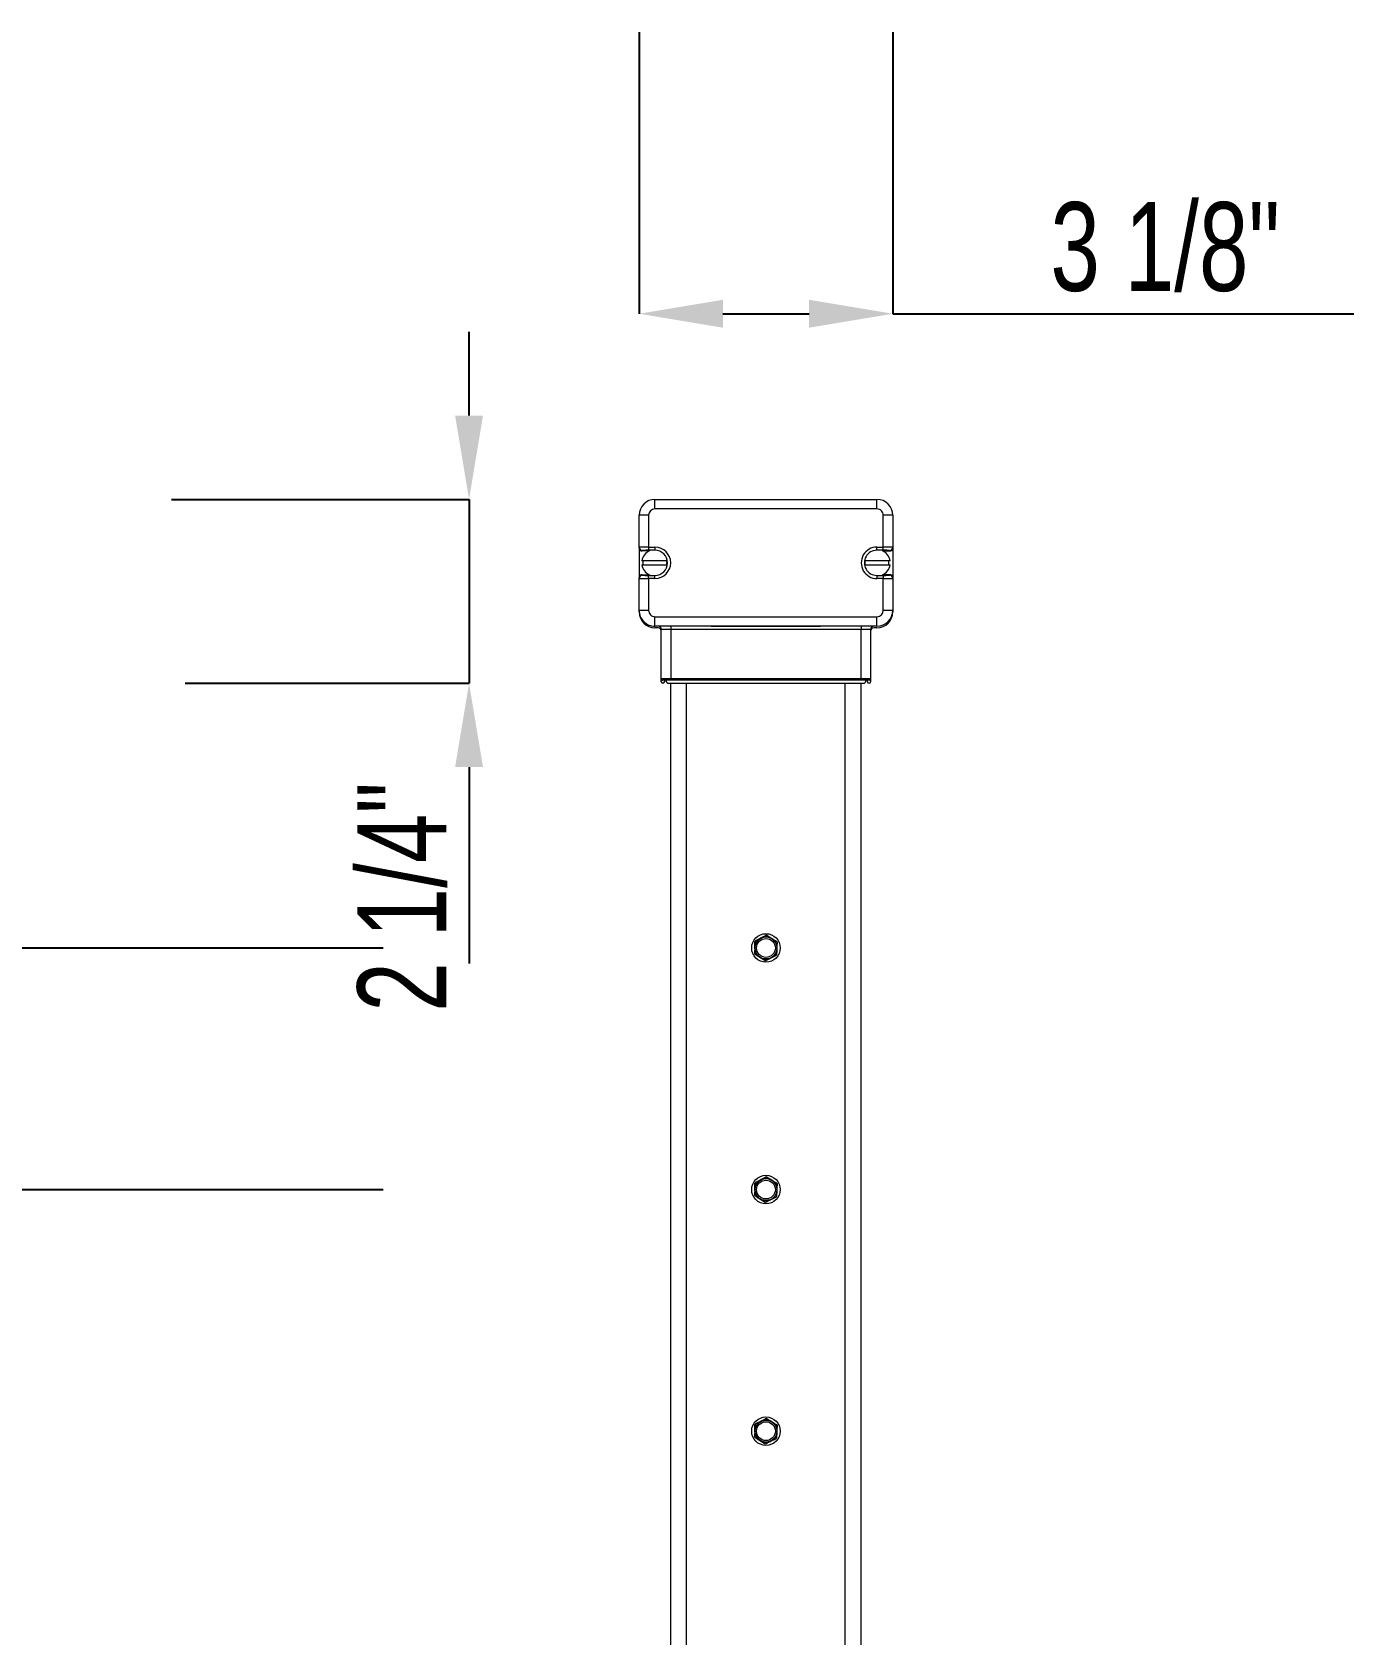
# Model space of a CAD drawing. Header units: inches. Extents: x 0.03 to 2.74, y 0.01 to 1.91.
# Drawn here: x 1.3785 to 1.5494, y 1.1622 to 1.3695 of the extents above; entities that cross this region are included whole.
import ezdxf

# ---------------------------------------------------------------- set-up
doc = ezdxf.new("R2010")
doc.units = ezdxf.units.IN
doc.header["$MEASUREMENT"] = 0
doc.header["$PDSIZE"] = -1
doc.layers.add('SLD-0_0', color=7, linetype='Continuous')
doc.styles.add('SLDTEXTSTYLE0', font='TXT', dxfattribs={"width": 0.75})
doc.dimstyles.new('SLDDIMSTYLE3', dxfattribs={"dimtxt": 0.01148293963254593, "dimasz": 0.01083333333333333, "dimexe": 0, "dimexo": 0.0625, "dimgap": 0.002870734908136483, "dimtad": 0, "dimtih": 1, "dimtoh": 1, "dimlfac": 8, "dimrnd": 1e-09, "dimzin": 12, "dimdsep": 46, "dimlunit": 5, "dimtxsty": 'SLDTEXTSTYLE0', "dimsah": 1, "dimcen": 0.09, "dimadec": 0, "dimazin": 3, "dimtfac": 1, "dimtofl": 0, "dimtmove": 0, "dimatfit": 3, "dimfxl": 1, "dimfrac": 2, "dimtolj": 1, "dimtzin": 12, "dimarcsym": 0})
doc.dimstyles.new('SLDDIMSTYLE6', dxfattribs={"dimtxt": 0.01148293963254593, "dimasz": 0.01083333333333333, "dimexe": 0, "dimexo": 0.0625, "dimgap": 0.002870734908136483, "dimtad": 1, "dimdec": 0, "dimlfac": 8, "dimrnd": 1e-09, "dimzin": 12, "dimdsep": 46, "dimlunit": 5, "dimtxsty": 'SLDTEXTSTYLE0', "dimsah": 1, "dimcen": 0.09, "dimadec": 0, "dimazin": 3, "dimtfac": 1, "dimtdec": 0, "dimtmove": 0, "dimatfit": 0, "dimfxl": 1, "dimfrac": 2, "dimtolj": 1, "dimtzin": 12, "dimarcsym": 0})
doc.dimstyles.new('SLDDIMSTYLE7', dxfattribs={"dimtxt": 0.01148293963254593, "dimasz": 0.01083333333333333, "dimexe": 0, "dimexo": 0.0625, "dimgap": 0.002870734908136483, "dimtad": 1, "dimdec": 8, "dimlfac": 8, "dimrnd": 1e-09, "dimzin": 12, "dimdsep": 46, "dimlunit": 5, "dimtxsty": 'SLDTEXTSTYLE0', "dimsah": 1, "dimcen": 0.09, "dimadec": 0, "dimazin": 3, "dimtfac": 1, "dimtdec": 8, "dimtofl": 0, "dimtmove": 0, "dimatfit": 3, "dimfxl": 1, "dimfrac": 2, "dimtolj": 1, "dimtzin": 12, "dimarcsym": 0})

# ---------------------------------------------------------------- blocks, each defined once
blk = doc.blocks.new('*D96')
at = {"color": 0, "linetype": 'ByBlock', "lineweight": -2}
for p, q in [((1.361356891224895, 1.261854416877833), (1.361356891224895, 1.272687750211166)), ((1.334136058737267, 1.251021083544499), (1.423856891224895, 1.251021083544499)), ((1.334136058737267, 1.219771083544499), (1.423856891224895, 1.219771083544499)), ((1.361356891224895, 1.208937750211166), (1.361356891224895, 1.181737520586792)), ((1.361356891224895, 1.181737520586792), (1.350523557891562, 1.181737520586792))]:
    blk.add_line(p, q, dxfattribs=at)
at = {"color": 0, "linetype": 'ByBlock'}
for points in [[(1.361356891224895, 1.251021083544499), (1.363162446780451, 1.261854416877833), (1.359551335669339, 1.261854416877833)], [(1.361356891224895, 1.219771083544499), (1.363162446780451, 1.208937750211166), (1.359551335669339, 1.208937750211166)]]:
    blk.add_solid(points, dxfattribs=at)
at = {"layer": 'DEFPOINTS', "color": 0, "linetype": 'ByBlock'}
for p in [(1.271636058737267, 1.251021083544499), (1.271636058737267, 1.219771083544499)]:
    blk.add_point(p, dxfattribs=at)
at = {"color": 0, "linetype": 'ByBlock', "insert": (1.320352134007047, 1.181737520586792), "char_height": 0.01148293963254593, "attachment_point": 5, "style": 'SLDTEXTSTYLE0'}
blk.add_mtext('1/4 TYP', dxfattribs=at)
blk = doc.blocks.new('*D93')
at = {"color": 0, "linetype": 'ByBlock', "lineweight": -2}
for p, q in [((1.434976110417624, 1.319869752845427), (1.434976110417624, 1.33070308617876)), ((1.396516306518476, 1.309036419512094), (1.434976110417624, 1.309036419512094)), ((1.434976110417624, 1.309036419512094), (1.434976110417624, 1.285250330273249)), ((1.398259252712703, 1.285250330273249), (1.434976110417624, 1.285250330273249)), ((1.434976110417624, 1.274416996939915), (1.434976110417624, 1.249017973209508))]:
    blk.add_line(p, q, dxfattribs=at)
at = {"color": 0, "linetype": 'ByBlock'}
for points in [[(1.434976110417624, 1.309036419512094), (1.433170554862068, 1.319869752845427), (1.436781665973179, 1.319869752845427)], [(1.434976110417624, 1.285250330273249), (1.433170554862068, 1.274416996939915), (1.436781665973179, 1.274416996939915)]]:
    blk.add_solid(points, dxfattribs=at)
at = {"layer": 'DEFPOINTS', "color": 0, "linetype": 'ByBlock'}
for p in [(1.459016306518476, 1.309036419512094), (1.460759252712703, 1.285250330273249)]:
    blk.add_point(p, dxfattribs=at)
at = {"color": 0, "linetype": 'ByBlock', "insert": (1.426363905693214, 1.257630177933918), "char_height": 0.01148293963254593, "attachment_point": 5, "rotation": 90.0000000000002, "style": 'SLDTEXTSTYLE0'}
blk.add_mtext('2 1/4"', dxfattribs=at)
blk = doc.blocks.new('*D92')
at = {"color": 0, "linetype": 'ByBlock', "lineweight": -2}
for p, q in [((1.456965781584093, 1.36948589457771), (1.456965781584093, 1.333050863467526)), ((1.489774180534224, 1.36948589457771), (1.489774180534224, 1.333050863467526)), ((1.467799114917426, 1.333050863467526), (1.478940847200891, 1.333050863467526)), ((1.489774180534224, 1.333050863467526), (1.549410007305877, 1.333050863467526))]:
    blk.add_line(p, q, dxfattribs=at)
at = {"color": 0, "linetype": 'ByBlock'}
for points in [[(1.456965781584093, 1.333050863467526), (1.467799114917426, 1.331245307911971), (1.467799114917426, 1.334856419023082)], [(1.489774180534224, 1.333050863467526), (1.478940847200891, 1.331245307911971), (1.478940847200891, 1.334856419023082)]]:
    blk.add_solid(points, dxfattribs=at)
at = {"layer": 'DEFPOINTS', "color": 0, "linetype": 'ByBlock'}
for p in [(1.456965781584093, 1.30698589457771), (1.489774180534224, 1.30698589457771)]:
    blk.add_point(p, dxfattribs=at)
at = {"color": 0, "linetype": 'ByBlock', "insert": (1.525008760586717, 1.341663068191936), "char_height": 0.01148293963254593, "attachment_point": 5, "style": 'SLDTEXTSTYLE0'}
blk.add_mtext('3 1/8"', dxfattribs=at)

msp = doc.modelspace()

# ---------------------------------------------------------------- linework, layer by layer
at = {"linetype": 'Continuous', "lineweight": 15}
for p, q in [((1.459016306518475, 1.307806104551464), (1.459016306518475, 1.309036419512094)), ((1.459016306518475, 1.309036419512094), (1.487723655599839, 1.309036419512094)), ((1.487723655599839, 1.307806104551464), (1.487723655599839, 1.309036419512094)), ((1.458196096544721, 1.30698589457771), (1.456965781584092, 1.30698589457771)), ((1.456965781584092, 1.302839853166238), (1.456965781584092, 1.30698589457771)), ((1.458196096544721, 1.30698589457771), (1.458196096544721, 1.302868495529666)), ((1.487723655599839, 1.307806104551464), (1.459016306518475, 1.307806104551464)), ((1.488543865573593, 1.302868495529666), (1.488543865573593, 1.30698589457771)), ((1.489774180534223, 1.30698589457771), (1.488543865573593, 1.30698589457771)), ((1.489774180534223, 1.30698589457771), (1.489774180534223, 1.302839853166238)), ((1.456965781584091, 1.302782568439381), (1.456965781584092, 1.302839853166238)), ((1.456965781584091, 1.302782568439381), (1.456965781584092, 1.29888607110974)), ((1.457375886570968, 1.302429998004238), (1.457375886570968, 1.302372213475348)), ((1.45824062245026, 1.302372213475348), (1.457375886570968, 1.302372213475348)), ((1.458196096544721, 1.302868495529666), (1.459016306518475, 1.302868495529666)), ((1.458196096544721, 1.302868495529666), (1.458196096544721, 1.302458640367667)), ((1.459016306518475, 1.302458640367667), (1.458196096544721, 1.302458640367667)), ((1.459016306518475, 1.302868495529666), (1.459016306518475, 1.302458640367667)), ((1.459016306518475, 1.302458640367667), (1.459016306518475, 1.302419119783928)), ((1.487723655599839, 1.302868495529666), (1.488543865573593, 1.302868495529666)), ((1.487723655599839, 1.302458640367667), (1.487723655599839, 1.302868495529666)), ((1.488543865573593, 1.302458640367667), (1.487723655599839, 1.302458640367667)), ((1.487723655599839, 1.302458640367667), (1.487723655599839, 1.302409151192856)), ((1.488499339668057, 1.302372213475348), (1.489364075547346, 1.302372213475348)), ((1.488543865573593, 1.302458640367667), (1.488543865573593, 1.302868495529666)), ((1.489364075547346, 1.302372213475348), (1.489364075547346, 1.302429998004239)), ((1.489774180534223, 1.302839853166238), (1.489774180534223, 1.302782568439381)), ((1.489774180534223, 1.302782568439381), (1.489774180534223, 1.29888607110974)), ((1.460638166749221, 1.301080382766686), (1.457311532101577, 1.301080382766687)), ((1.457311532101577, 1.300588256782435), (1.460534387556768, 1.300588256782435)), ((1.486204733351067, 1.300593504000359), (1.489427569564837, 1.300582367381244)), ((1.489429270112602, 1.301074490427354), (1.486206433898832, 1.301085627046469)), ((1.456965781584091, 1.298828786382883), (1.456965781584092, 1.29888607110974)), ((1.456965781584092, 1.294682744971411), (1.456965781584091, 1.298828786382883)), ((1.457375886570968, 1.299296426073773), (1.457375886570968, 1.299238641544883)), ((1.457375886570968, 1.299296426073773), (1.45824062245026, 1.299296426073773)), ((1.458196096544721, 1.298800144019455), (1.458196096544721, 1.299209999181454)), ((1.458196096544721, 1.299209999181454), (1.459016306518475, 1.299209999181454)), ((1.458196096544721, 1.298800144019455), (1.458196096544721, 1.294682744971411)), ((1.459016306518475, 1.298800144019455), (1.458196096544721, 1.298800144019455)), ((1.459016306518475, 1.299209999181454), (1.459016306518475, 1.299249519765193)), ((1.459016306518475, 1.298800144019455), (1.459016306518475, 1.299209999181454)), ((1.487723655599839, 1.299209999181454), (1.487723655599839, 1.299259488356265)), ((1.487723655599839, 1.299209999181454), (1.487723655599839, 1.298800144019455)), ((1.487723655599839, 1.299209999181454), (1.488543865573593, 1.299209999181454)), ((1.488543865573593, 1.298800144019455), (1.487723655599839, 1.298800144019455)), ((1.489364075547346, 1.299296426073773), (1.488499339668057, 1.299296426073773)), ((1.488543865573593, 1.299209999181454), (1.488543865573593, 1.298800144019455)), ((1.488543865573593, 1.294682744971411), (1.488543865573593, 1.298800144019455)), ((1.489364075547346, 1.299238641544883), (1.489364075547346, 1.299296426073773)), ((1.489774180534223, 1.29888607110974), (1.489774180534223, 1.298828786382883)), ((1.489774180534223, 1.298828786382883), (1.489774180534223, 1.294682744971411)), ((1.458196096544721, 1.294682744971411), (1.456965781584092, 1.294682744971411)), ((1.456965781584093, 1.294477692477973), (1.456965781584093, 1.294682744971411)), ((1.459016306518475, 1.293862534997658), (1.48772365559984, 1.293862534997658)), ((1.459016306518475, 1.292632220037028), (1.459016306518475, 1.293862534997658)), ((1.487723655599839, 1.292632220037028), (1.48772365559984, 1.293862534997658)), ((1.489774180534223, 1.294682744971411), (1.488543865573593, 1.294682744971411)), ((1.489774180534224, 1.294682744971411), (1.489774180534224, 1.294477692477973)), ((1.461066831452858, 1.292632220037028), (1.459016306518475, 1.292632220037028)), ((1.459426411505353, 1.292427167543589), (1.459016306518476, 1.292427167543589)), ((1.461066831452858, 1.292222115050151), (1.459836516492228, 1.292222115050151)), ((1.459836516492228, 1.285865487753563), (1.459836516492228, 1.292222115050151)), ((1.485673130665456, 1.292632220037028), (1.461066831452858, 1.292632220037028)), ((1.461066831452858, 1.292632220037028), (1.461066831452858, 1.292222115050151)), ((1.466295670035536, 1.292632220037028), (1.461066831452855, 1.292632220037028)), ((1.485673130665456, 1.292222115050151), (1.461066831452858, 1.292222115050151)), ((1.461066831452858, 1.292222115050151), (1.461066831452858, 1.285865487753563)), ((1.466295670035539, 1.292632220037028), (1.480444292082783, 1.292632220037028)), ((1.485673130665456, 1.292632220037028), (1.48044429208278, 1.292632220037028)), ((1.487723655599839, 1.292632220037028), (1.485673130665456, 1.292632220037028)), ((1.485673130665456, 1.292632220037028), (1.485673130665456, 1.292222115050151)), ((1.486903445626086, 1.292222115050151), (1.485673130665456, 1.292222115050151)), ((1.485673130665456, 1.285865487753563), (1.485673130665456, 1.292222115050151)), ((1.486903445626086, 1.292222115050151), (1.486903445626086, 1.285865487753563)), ((1.487723655599841, 1.292427167543589), (1.487313550612964, 1.292427167543589)), ((1.459836516492228, 1.285865487753563), (1.461066831452858, 1.285865487753563)), ((1.459836516492229, 1.285455382766686), (1.459836516492229, 1.285865487753563)), ((1.461066831452858, 1.285660435260125), (1.460041568985666, 1.285660435260125)), ((1.460246621479106, 1.285660435260125), (1.460246621479106, 1.285455382766687)), ((1.461066831452858, 1.285865487753563), (1.485673130665456, 1.285865487753563)), ((1.461066831452858, 1.285865487753563), (1.461066831452858, 1.285660435260125)), ((1.485673130665456, 1.285660435260125), (1.461066831452858, 1.285660435260125)), ((1.485673130665456, 1.285865487753563), (1.485673130665456, 1.285660435260125)), ((1.485673130665456, 1.285865487753563), (1.486903445626086, 1.285865487753563)), ((1.486698393132648, 1.285660435260125), (1.485673130665456, 1.285660435260125)), ((1.486493340639211, 1.285455382766687), (1.486493340639211, 1.285660435260125)), ((1.486903445626087, 1.285865487753563), (1.486903445626087, 1.285455382766687)), ((1.460759252712702, 1.285250330273248), (1.485980709405615, 1.285250330273248)), ((1.461066831452857, 0.9102503302732492), (1.461066831452857, 1.285250330273249)), ((1.463117356387241, 0.9102503302732492), (1.463117356387241, 1.285250330273249)), ((1.483622605731073, 0.910250330273249), (1.483622605731073, 1.285250330273249)), ((1.485673130665456, 0.910250330273249), (1.485673130665456, 1.285250330273249)), ((1.473385648935837, 1.25267842905924), (1.473438438692541, 1.252647281823147)), ((1.471942511678882, 1.251863325081096), (1.47199588085495, 1.251893468733416)), ((1.474797450439434, 1.250178842007899), (1.474744081263365, 1.250148698355579)), ((1.473354313182479, 1.249363738029756), (1.473301523425771, 1.249394885265851)), ((1.473385648935837, 1.22142842905924), (1.473438438692541, 1.221397281823147)), ((1.471942511678882, 1.220613325081096), (1.47199588085495, 1.220643468733416)), ((1.473354313182479, 1.218113738029756), (1.473301523425771, 1.218144885265851)), ((1.474797450439434, 1.218928842007899), (1.474744081263365, 1.218898698355579)), ((1.473385648935837, 1.19017842905924), (1.473438438692541, 1.190147281823147)), ((1.471942511678882, 1.189363325081096), (1.47199588085495, 1.189393468733416)), ((1.473354313182479, 1.186863738029756), (1.473301523425771, 1.186894885265851)), ((1.474797450439434, 1.187678842007899), (1.474744081263365, 1.187648698355579))]:
    msp.add_line(p, q, dxfattribs=at)
for centre, radius in [((1.473369981059158, 1.251021083544499), 0.001845472440944906), ((1.473369981059158, 1.251021083544499), 0.001420645347415421), ((1.473369981059157, 1.2510210835445), 0.001217696012070264), ((1.473369981059158, 1.219771083544499), 0.001845472440944906), ((1.473369981059158, 1.219771083544499), 0.001420645347415421), ((1.473369981059157, 1.2197710835445), 0.001217696012070264), ((1.473369981059158, 1.188521083544499), 0.001845472440944906), ((1.473369981059158, 1.1885210835445), 0.001420645347415605), ((1.473369981059157, 1.1885210835445), 0.001217696012070264)]:
    msp.add_circle(centre, radius, dxfattribs=at)
for centre, radius, start, end in [((1.459016306518475, 1.30698589457771), 0.002050524934383402, 90, 179.9999999999862), ((1.487723655599839, 1.30698589457771), 0.002050524934383402, 0, 90), ((1.459016306518475, 1.30698589457771), 0.0008202099737533164, 90, 179.999999999938), ((1.48772365559984, 1.30698589457771), 0.0008202099737533164, 0, 90.0000000000155), ((1.457375761696576, 1.302839978116746), 0.000409980131525226, 180.0174621556976, 270.0174515182276), ((1.459016306518476, 1.300834319774561), 0.001722440944881916, 113.2559554332059, 171.7867892982638), ((1.459016306518475, 1.300834319774561), 0.00203417575510545, 270.0000000000008, 90), ((1.459016306518475, 1.30083431977456), 0.001624320593106354, 270.0000000000008, 90), ((1.487723655599839, 1.300834319774561), 0.00203417575510545, 90, 270.0000000000008), ((1.487723655599839, 1.300834319774561), 0.001624320593106354, 90, 270.0000000000008), ((1.487723655599841, 1.30083431977456), 0.001722440944882163, 8.015223993350176, 65.9051614080212), ((1.489364200421738, 1.302839978116746), 0.0004099801315253245, 269.982548481743, 359.9825378443041), ((1.459016306518476, 1.300834319774561), 0.001722440944882002, 188.2132107017297, 246.744044566824), ((1.459016306518476, 1.300834319774561), 0.001558398950131205, 170.9152797126274, 189.0847202873989), ((1.459016306518476, 1.300834319774561), 0.00155839895013131, 350.9152797126039, 9.08472028738069), ((1.487723655599841, 1.300834319774561), 0.001558398950131099, 170.7172930042346, 188.8867335790067), ((1.487723655599841, 1.30083431977456), 0.001722440944881998, 294.0948385919856, 351.5888025898879), ((1.487723655599841, 1.300834319774561), 0.00155839895013139, 350.7172930042207, 8.88673357899655), ((1.457375761696576, 1.298828661432375), 0.0004099801315254481, 89.98254848174217, 179.9825378442722), ((1.489364200421738, 1.298828661432375), 0.0004099801315254481, 0.01746215572779313, 90.01745151825781), ((1.459016306518475, 1.294682744971411), 0.00205052493438318, 180, 270.0000000000008), ((1.459016306518476, 1.294477692477973), 0.002050524934383402, 180.0000000000264, 270.0000000000008), ((1.459016306518475, 1.294682744971411), 0.0008202099737535384, 179.999999999969, 270.0000000000008), ((1.487723655599839, 1.294682744971411), 0.0008202099737535384, 270.0000000000164, 0), ((1.487723655599839, 1.294682744971411), 0.002050524934383402, 270.0000000000008, 0), ((1.487723655599841, 1.294477692477973), 0.002050524934383402, 270.0000000000008, 359.9999999999869), ((1.459426411505351, 1.292222115050151), 0.0004101049868767692, 0, 90), ((1.459426411505353, 1.292017062556713), 0.0004101049868767692, 0, 90), ((1.487313550612963, 1.292222115050151), 0.0004101049868767692, 90, 179.9999999998139), ((1.487313550612964, 1.292017062556713), 0.0004101049868767692, 90, 179.999999999938), ((1.460041568985666, 1.285865487753563), 0.0002050524934384956, 179.9999999998759, 270.0000000000008), ((1.460041568985668, 1.285455382766687), 0.0002050524934382736, 180.0000000000629, 0), ((1.460759252712702, 1.285557909013406), 0.0003075787401574907, 160.5287793655146, 270.0000000000008), ((1.485980709405615, 1.285557909013406), 0.0003075787401574907, 270.0000000000008, 19.4712206344854), ((1.486698393132649, 1.285455382766687), 0.0002050524934382736, 180, 0), ((1.486698393132648, 1.285865487753563), 0.0002050524934382736, 270.0000000000008, 0), ((1.473369981059158, 1.251021083544499), 0.00143536745406895, 115.7205514342514, 175.7205514342297), ((1.473369981059158, 1.251021083544499), 0.001435367454068468, 55.72055143424851, 115.7205514342514), ((1.473369981059158, 1.251021083544499), 0.00143536745406895, 175.7205514342297, 235.7205514342297), ((1.473369981059158, 1.251021083544499), 0.001435367454067778, 295.720551434236, 355.720551434253), ((1.473369981059158, 1.251021083544499), 0.001435367454068354, 355.720551434253, 55.72055143424851), ((1.473369981059158, 1.251021083544499), 0.00143536745406842, 235.7205514342297, 295.720551434236), ((1.473369981059158, 1.219771083544499), 0.001435367454068468, 55.72055143424851, 115.7205514342514), ((1.473369981059158, 1.219771083544499), 0.001435367454068729, 175.720551434229, 235.7205514342297), ((1.473369981059158, 1.219771083544499), 0.001435367454068729, 115.7205514342514, 175.720551434229), ((1.473369981059158, 1.219771083544499), 0.001435367454067778, 295.720551434236, 355.720551434253), ((1.473369981059158, 1.219771083544499), 0.001435367454068354, 355.720551434253, 55.72055143424851), ((1.473369981059158, 1.219771083544499), 0.00143536745406842, 235.7205514342297, 295.720551434236), ((1.473369981059158, 1.1885210835445), 0.001435367454068729, 175.720551434229, 235.7205514342347), ((1.473369981059158, 1.1885210835445), 0.001435367454068729, 115.7205514342514, 175.720551434229), ((1.473369981059158, 1.1885210835445), 0.001435367454068468, 55.72055143424851, 115.7205514342514), ((1.473369981059158, 1.1885210835445), 0.001435367454067979, 295.7205514342322, 355.720551434253), ((1.473369981059158, 1.1885210835445), 0.001435367454068354, 355.720551434253, 55.72055143424851), ((1.473369981059158, 1.1885210835445), 0.001435367454068604, 235.7205514342347, 295.7205514342322)]:
    msp.add_arc(centre, radius, start, end, dxfattribs=at)
for centre, major_axis, ratio, start_param, end_param in [((1.458196096544721, 1.302839853166238), (0.001230314960629864, 0), 0.02328051299457708, 1.570796326794897, 3.141592653589788), ((1.457375886570968, 1.302782568439381), (0, -0.0004103549640332993), 0.9993908270194344, 4.712388980384704, 6.283185307179586), ((1.458196096544721, 1.302429998004238), (0.0008202099737533163, 0), 0.03492076949186246, 1.570796326794897, 3.14159265358979), ((1.488543865573593, 1.302839853166238), (0.001230314960630086, 0), 0.0232805129943924, 0, 1.570796326794897), ((1.488543865573593, 1.302429998004238), (0.0008202099737533163, 0), 0.03492076949186246, 0, 1.570796326794897), ((1.489364075547346, 1.302782568439381), (0, -0.0004103549640332993), 0.9993908270194344, 0, 1.570796326794897), ((1.457375886570968, 1.29888607110974), (0, -0.0004103549640330772), 0.999390827019434, 3.14159265358871, 4.712388980384704), ((1.458196096544721, 1.298828786382883), (0.001230314960629864, 0), 0.0232805129943966, 3.141592653589788, 4.71238898038469), ((1.458196096544721, 1.299238641544883), (0.0008202099737533163, 0), 0.03492076949159175, 3.14159265358979, 4.71238898038469), ((1.488543865573593, 1.299238641544883), (0.0008202099737533163, 0), 0.03492076949186246, 4.71238898038469, 6.283185307179586), ((1.488543865573593, 1.298828786382883), (0.001230314960630086, 0), 0.0232805129943924, 4.71238898038469, 6.283185307179586), ((1.489364075547346, 1.29888607110974), (0, -0.0004103549640332993), 0.9993908270194344, 1.570796326794897, 3.141592653589793)]:
    msp.add_ellipse(centre, major_axis=major_axis, ratio=ratio, start_param=start_param, end_param=end_param, dxfattribs=at)
for points, knots in [([(1.472747057041518, 1.25231423682097), (1.472729371993934, 1.252305717768284), (1.472653638764547, 1.25226923636397), (1.472519645805735, 1.252204690703563), (1.472345588134771, 1.252120845496911), (1.472172052601978, 1.252037251809096), (1.472057717348052, 1.251982175448831), (1.472000454649244, 1.251954591471702)], [0, 0, 0, 0, 0.0700020375766993, 0.2997719030335095, 0.5308036500303754, 0.765011679709699, 1, 1, 1, 1]), ([(1.473493659433792, 1.252673882170239), (1.473402993144059, 1.252630207371209), (1.473251317128363, 1.252557143617054), (1.473033244660415, 1.252452096071382), (1.472874820991235, 1.252375781909488), (1.472779068101876, 1.252329656847884), (1.472747057041518, 1.25231423682097)], [0, 0, 0, 0, 0.371202512123129, 0.620986236678865, 0.8732922574424108, 1, 1, 1, 1]), ([(1.472792034666168, 1.252343147470218), (1.472822537295946, 1.252360375779416), (1.472909520865507, 1.252409505308324), (1.473066474420572, 1.252498154857421), (1.473233952770659, 1.252592748957013), (1.473344185111789, 1.252655009715191), (1.473385648935837, 1.25267842905924)], [0, 0, 0, 0, 0.1515487944861114, 0.4321678229986655, 0.7864102927079238, 1, 1, 1, 1]), ([(1.473493659433792, 1.252673882170239), (1.473576850718653, 1.252617176638072), (1.473743973469333, 1.252503261045465), (1.473944810535831, 1.252366364821853), (1.474090155044732, 1.25226729389467), (1.474148982628462, 1.252227195350127), (1.474178422638748, 1.252207128206638)], [0, 0, 0, 0, 0.3714016417526685, 0.7461077693548029, 0.8729407293652184, 1, 1, 1, 1]), ([(1.474099383625975, 1.252257308290943), (1.474116290124116, 1.252247333047221), (1.474188689347008, 1.252204615750738), (1.474316783529304, 1.252129037078147), (1.474483178653585, 1.252030859921355), (1.474649074625803, 1.251932977276388), (1.474758376495014, 1.251868486524048), (1.474813118316113, 1.251836187522643)], [0, 0, 0, 0, 0.0700020375769155, 0.299771903033537, 0.5308036500319258, 0.7650116797102161, 1, 1, 1, 1]), ([(1.471938615461927, 1.251128192158832), (1.471937150654177, 1.251108616932014), (1.471930877862386, 1.251024789329297), (1.471919779564596, 1.250876475192834), (1.47190536280806, 1.250683814224729), (1.471890989298908, 1.250491731200964), (1.471881519199083, 1.250365175786384), (1.47187677627461, 1.250301792845962)], [0, 0, 0, 0, 0.07000203757742834, 0.2997719030338974, 0.5308036500306034, 0.7650116797099943, 1, 1, 1, 1]), ([(1.47187677627461, 1.250301792845962), (1.47195996755947, 1.250245087313795), (1.472127090310151, 1.250131171721188), (1.47232792737665, 1.249994275497577), (1.47247327188555, 1.249895204570393), (1.47253209946928, 1.24985510602585), (1.472561539479566, 1.249835038882361)], [0, 0, 0, 0, 0.3714016417520181, 0.7461077693550553, 0.8729407293661813, 1, 1, 1, 1]), ([(1.472640578492341, 1.249784858798055), (1.472623671994199, 1.249794834041777), (1.472551272771307, 1.249837551338259), (1.472423178589012, 1.24991313001085), (1.472256783464729, 1.250011307167639), (1.472090887492513, 1.25010918981261), (1.471981585623302, 1.250173680564949), (1.471926843802203, 1.250205979566354)], [0, 0, 0, 0, 0.0700020375764614, 0.2997719030335591, 0.5308036500303853, 0.7650116797102089, 1, 1, 1, 1]), ([(1.471934677740542, 1.251034652323725), (1.471935033198061, 1.251072252563758), (1.471935744831059, 1.251147528989614), (1.471937417357487, 1.251324448570476), (1.471939695178929, 1.251565396161923), (1.47194156971896, 1.251763684709686), (1.471942511678882, 1.251863325081096)], [0, 0, 0, 0, 0.1340924543902563, 0.2684557516676745, 0.6323976274497342, 1, 1, 1, 1]), ([(1.472000454649244, 1.251954591471702), (1.471995463004737, 1.251887884715522), (1.471985463054517, 1.251754248548083), (1.471970115749042, 1.251549152018687), (1.471954476452883, 1.251340153418294), (1.471943913723837, 1.251198996452875), (1.471938615461927, 1.251128192158832)], [0, 0, 0, 0, 0.2472686137513904, 0.4953625653855992, 0.7468740051200048, 1, 1, 1, 1]), ([(1.474178422638748, 1.252207128206638), (1.474222131359633, 1.252177335106529), (1.474309720363895, 1.252117631964462), (1.474441130677261, 1.252028058978973), (1.474572296977383, 1.251938652319809), (1.474713535102427, 1.251842380419978), (1.47480980670546, 1.251776758973072), (1.474863185843705, 1.251740374243037)], [0, 0, 0, 0, 0.1885974294568611, 0.3779351286955782, 0.5692809734075512, 0.761181805003294, 1, 1, 1, 1]), ([(1.47473950746907, 1.250087575617298), (1.474744499113578, 1.250154282373478), (1.474754499063798, 1.250287918540917), (1.474769846369273, 1.250493015070312), (1.474785485665432, 1.250702013670706), (1.474796048394477, 1.250843170636124), (1.474801346656387, 1.250913974930168)], [0, 0, 0, 0, 0.2472686137507331, 0.4953625653848094, 0.7468740051196507, 1, 1, 1, 1]), ([(1.474797450439434, 1.250178842007899), (1.474797778548558, 1.250213549339174), (1.474798435016289, 1.250282990391776), (1.474800047984129, 1.250453609874487), (1.474802324050837, 1.250694371850662), (1.47480429363913, 1.250902714588449), (1.474805284377774, 1.251007514765271)], [0, 0, 0, 0, 0.1285821625228827, 0.2572620937260947, 0.6263893585316269, 1, 1, 1, 1]), ([(1.474801346656387, 1.250913974930168), (1.474802811464137, 1.250933550156985), (1.47480908425593, 1.251017377759702), (1.474820182553718, 1.251165691896165), (1.474834599310254, 1.25135835286427), (1.474848972819407, 1.251550435888035), (1.474858442919232, 1.251676991302616), (1.474863185843705, 1.251740374243037)], [0, 0, 0, 0, 0.07000203757669025, 0.2997719030332107, 0.5308036500304105, 0.7650116797098044, 1, 1, 1, 1]), ([(1.472561539479566, 1.249835038882361), (1.472605248200451, 1.249805245782251), (1.472692837204713, 1.249745542640185), (1.472824247518079, 1.249655969654696), (1.472955413818201, 1.249566562995532), (1.473096651943245, 1.249470291095702), (1.473192923546277, 1.249404669648795), (1.473246302684523, 1.24936828491876)], [0, 0, 0, 0, 0.188597429456853, 0.3779351286956809, 0.569280973407815, 0.7611818050030552, 1, 1, 1, 1]), ([(1.473246302684523, 1.24936828491876), (1.473336968974256, 1.24941195971779), (1.473488644989952, 1.249485023471945), (1.4737067174579, 1.249590071017617), (1.47386514112708, 1.249666385179512), (1.473960894016439, 1.249712510241116), (1.473992905076797, 1.249727930268029)], [0, 0, 0, 0, 0.3712025121233078, 0.6209862366791159, 0.8732922574419127, 1, 1, 1, 1]), ([(1.473947927452148, 1.249699019618778), (1.473917424822369, 1.249681791309581), (1.473830441252809, 1.249632661780673), (1.473673487697744, 1.249544012231573), (1.473506009347656, 1.249449418131984), (1.473395777006527, 1.249387157373805), (1.473354313182479, 1.249363738029756)], [0, 0, 0, 0, 0.1515487944862492, 0.4321678229993416, 0.7864102927073758, 1, 1, 1, 1]), ([(1.473992905076797, 1.249727930268029), (1.47401059012438, 1.249736449320715), (1.474086323353768, 1.249772930725028), (1.474220316312579, 1.249837476385437), (1.474394373983544, 1.249921321592089), (1.474567909516336, 1.250004915279904), (1.474682244770263, 1.250059991640169), (1.47473950746907, 1.250087575617298)], [0, 0, 0, 0, 0.07000203757681098, 0.2997719030336117, 0.5308036500303913, 0.7650116797094487, 1, 1, 1, 1]), ([(1.472704861256891, 1.221043910717201), (1.47270835866282, 1.221045886100673), (1.472767993815108, 1.221079568863438), (1.472884064191444, 1.221145127025041), (1.473066504662024, 1.221248171938214), (1.473233948170436, 1.221342746358743), (1.473344183854388, 1.221405009004994), (1.473385648935837, 1.22142842905924)], [0, 0, 0, 0, 0.01516943976412767, 0.2586579507149771, 0.5038514094712376, 0.8133740275444703, 0.9999999999999999, 0.9999999999999999, 0.9999999999999999, 0.9999999999999999]), ([(1.473493659433792, 1.221423882170239), (1.473402993144059, 1.221380207371209), (1.473251317128363, 1.221307143617054), (1.473033244660415, 1.221202096071382), (1.472874820991235, 1.221125781909488), (1.472779068101876, 1.221079656847884), (1.472747057041518, 1.22106423682097)], [0, 0, 0, 0, 0.371202512123129, 0.6209862366788651, 0.8732922574424109, 1, 1, 1, 1]), ([(1.473493659433792, 1.221423882170239), (1.473576850718653, 1.221367176638072), (1.473743973469333, 1.221253261045465), (1.473944810535831, 1.221116364821853), (1.474090155044732, 1.22101729389467), (1.474148982628462, 1.220977195350127), (1.474178422638748, 1.220957128206638)], [0, 0, 0, 0, 0.3714016417526685, 0.7461077693548032, 0.8729407293652186, 1, 1, 1, 1]), ([(1.471938615461927, 1.219878192158832), (1.471937150654177, 1.219858616932014), (1.471930877862386, 1.219774789329297), (1.471919779564596, 1.219626475192834), (1.47190536280806, 1.219433814224729), (1.471890989298908, 1.219241731200964), (1.471881519199083, 1.219115175786384), (1.47187677627461, 1.219051792845962)], [0, 0, 0, 0, 0.07000203757742834, 0.2997719030338974, 0.5308036500306034, 0.7650116797099943, 1, 1, 1, 1]), ([(1.47187677627461, 1.219051792845962), (1.47195996755947, 1.218995087313795), (1.472127090310151, 1.218881171721188), (1.47232792737665, 1.218744275497577), (1.47247327188555, 1.218645204570393), (1.47253209946928, 1.21860510602585), (1.472561539479566, 1.218585038882361)], [0, 0, 0, 0, 0.3714016417520181, 0.7461077693550553, 0.8729407293661813, 1, 1, 1, 1]), ([(1.471934677740542, 1.219784652323725), (1.471935033198061, 1.219822252563758), (1.471935744831059, 1.219897528989613), (1.471937417357487, 1.220074448570476), (1.471939695178929, 1.220315396161923), (1.47194156971896, 1.220513684709686), (1.471942511678882, 1.220613325081096)], [0, 0, 0, 0, 0.1340924543902563, 0.2684557516676745, 0.6323976274497342, 1, 1, 1, 1]), ([(1.472000454649244, 1.220704591471702), (1.471995463004737, 1.220637884715522), (1.471985463054517, 1.220504248548083), (1.471970115749042, 1.220299152018687), (1.471954476452883, 1.220090153418293), (1.471943913723837, 1.219948996452875), (1.471938615461927, 1.219878192158832)], [0, 0, 0, 0, 0.2472686137513904, 0.4953625653855992, 0.7468740051200048, 1, 1, 1, 1]), ([(1.472747057041518, 1.22106423682097), (1.472729371993934, 1.221055717768285), (1.472653638764547, 1.22101923636397), (1.472519645805735, 1.220954690703563), (1.472345588134771, 1.220870845496911), (1.472172052601978, 1.220787251809096), (1.472057717348052, 1.220732175448831), (1.472000454649244, 1.220704591471702)], [0, 0, 0, 0, 0.0700020375766993, 0.2997719030335097, 0.5308036500303757, 0.7650116797096991, 1, 1, 1, 1]), ([(1.474099383625975, 1.221007308290943), (1.474116290124116, 1.220997333047221), (1.474188689347008, 1.220954615750738), (1.474316783529304, 1.220879037078148), (1.474483178653585, 1.220780859921355), (1.474649074625803, 1.220682977276388), (1.474758376495014, 1.220618486524048), (1.474813118316113, 1.220586187522643)], [0, 0, 0, 0, 0.0700020375769155, 0.2997719030335371, 0.5308036500319259, 0.7650116797102161, 1, 1, 1, 1]), ([(1.474178422638748, 1.220957128206638), (1.474222131359633, 1.220927335106529), (1.474309720363895, 1.220867631964462), (1.474441130677261, 1.220778058978973), (1.474572296977383, 1.220688652319809), (1.474713535102427, 1.220592380419978), (1.47480980670546, 1.220526758973072), (1.474863185843705, 1.220490374243037)], [0, 0, 0, 0, 0.1885974294568611, 0.3779351286955782, 0.5692809734075512, 0.761181805003294, 1, 1, 1, 1]), ([(1.47473950746907, 1.218837575617298), (1.474744499113578, 1.218904282373478), (1.474754499063798, 1.219037918540917), (1.474769846369273, 1.219243015070312), (1.474785485665432, 1.219452013670706), (1.474796048394477, 1.219593170636124), (1.474801346656387, 1.219663974930168)], [0, 0, 0, 0, 0.2472686137507331, 0.4953625653848094, 0.7468740051196507, 1, 1, 1, 1]), ([(1.474797450439434, 1.218928842007899), (1.474797778548558, 1.218963549339174), (1.474798435016289, 1.219032990391776), (1.474800047984129, 1.219203609874487), (1.474802324050837, 1.219444371850662), (1.47480429363913, 1.219652714588449), (1.474805284377774, 1.219757514765271)], [0, 0, 0, 0, 0.1285821625228827, 0.2572620937260947, 0.6263893585316269, 1, 1, 1, 1]), ([(1.474801346656387, 1.219663974930168), (1.474802811464137, 1.219683550156985), (1.47480908425593, 1.219767377759702), (1.474820182553718, 1.219915691896165), (1.474834599310254, 1.22010835286427), (1.474848972819407, 1.220300435888035), (1.474858442919232, 1.220426991302616), (1.474863185843705, 1.220490374243037)], [0, 0, 0, 0, 0.07000203757669025, 0.2997719030332107, 0.5308036500304105, 0.7650116797098044, 1, 1, 1, 1]), ([(1.472640578492341, 1.218534858798055), (1.472623671994199, 1.218544834041777), (1.472551272771307, 1.218587551338259), (1.472423178589012, 1.21866313001085), (1.472256783464729, 1.218761307167638), (1.472090887492513, 1.21885918981261), (1.471981585623302, 1.218923680564949), (1.471926843802203, 1.218955979566354)], [0, 0, 0, 0, 0.07000203757646141, 0.2997719030335591, 0.5308036500303853, 0.7650116797102089, 1, 1, 1, 1]), ([(1.472561539479566, 1.218585038882361), (1.472605248200451, 1.218555245782251), (1.472692837204713, 1.218495542640185), (1.472824247518079, 1.218405969654696), (1.472955413818201, 1.218316562995532), (1.473096651943245, 1.218220291095701), (1.473192923546277, 1.218154669648795), (1.473246302684523, 1.21811828491876)], [0, 0, 0, 0, 0.1885974294568531, 0.377935128695681, 0.5692809734078151, 0.7611818050030552, 1, 1, 1, 1]), ([(1.473246302684523, 1.21811828491876), (1.473336968974256, 1.21816195971779), (1.473488644989952, 1.218235023471945), (1.4737067174579, 1.218340071017617), (1.47386514112708, 1.218416385179512), (1.473960894016439, 1.218462510241116), (1.473992905076797, 1.218477930268029)], [0, 0, 0, 0, 0.3712025121233078, 0.6209862366791159, 0.8732922574419129, 1, 1, 1, 1]), ([(1.474035100861468, 1.21849825637182), (1.474031603455524, 1.218496280988339), (1.473971968303224, 1.218462598225564), (1.47385589792687, 1.218397040063957), (1.473673457456292, 1.218293995150781), (1.47350601394788, 1.218199420730254), (1.473395778263927, 1.218137158084002), (1.473354313182479, 1.218113738029756)], [0, 0, 0, 0, 0.01516943982678852, 0.2586579507612028, 0.5038514095026846, 0.8133740275555981, 1, 1, 1, 1]), ([(1.473992905076797, 1.218477930268029), (1.47401059012438, 1.218486449320715), (1.474086323353768, 1.218522930725029), (1.474220316312579, 1.218587476385437), (1.474394373983544, 1.218671321592089), (1.474567909516336, 1.218754915279904), (1.474682244770263, 1.218809991640169), (1.47473950746907, 1.218837575617298)], [0, 0, 0, 0, 0.07000203757681099, 0.2997719030336115, 0.5308036500303913, 0.7650116797094486, 1, 1, 1, 1]), ([(1.472704861256891, 1.189793910717201), (1.47270835866282, 1.189795886100673), (1.472767993815108, 1.189829568863438), (1.472884064191444, 1.189895127025041), (1.473066504662024, 1.189998171938214), (1.473233948170436, 1.190092746358743), (1.473344183854388, 1.190155009004994), (1.473385648935837, 1.19017842905924)], [0, 0, 0, 0, 0.01516943976412767, 0.2586579507149771, 0.5038514094712376, 0.8133740275444703, 0.9999999999999999, 0.9999999999999999, 0.9999999999999999, 0.9999999999999999]), ([(1.473493659433792, 1.190173882170239), (1.473402993144059, 1.190130207371209), (1.473251317128363, 1.190057143617054), (1.473033244660415, 1.189952096071382), (1.472874820991235, 1.189875781909488), (1.472779068101876, 1.189829656847884), (1.472747057041518, 1.18981423682097)], [0, 0, 0, 0, 0.371202512123129, 0.620986236678865, 0.8732922574424108, 1, 1, 1, 1]), ([(1.473493659433792, 1.190173882170239), (1.473576850718653, 1.190117176638072), (1.473743973469333, 1.190003261045465), (1.473944810535831, 1.189866364821853), (1.474090155044732, 1.18976729389467), (1.474148982628462, 1.189727195350127), (1.474178422638748, 1.189707128206638)], [0, 0, 0, 0, 0.3714016417526685, 0.746107769354803, 0.8729407293652185, 1, 1, 1, 1]), ([(1.471938615461927, 1.188628192158832), (1.471937150654177, 1.188608616932014), (1.471930877862386, 1.188524789329297), (1.471919779564596, 1.188376475192834), (1.47190536280806, 1.188183814224729), (1.471890989298908, 1.187991731200964), (1.471881519199083, 1.187865175786384), (1.47187677627461, 1.187801792845962)], [0, 0, 0, 0, 0.07000203757742834, 0.2997719030338974, 0.5308036500306034, 0.7650116797099943, 1, 1, 1, 1]), ([(1.471934677740542, 1.188534652323725), (1.471935033198061, 1.188572252563758), (1.471935744831059, 1.188647528989614), (1.471937417357487, 1.188824448570476), (1.471939695178929, 1.189065396161923), (1.47194156971896, 1.189263684709686), (1.471942511678882, 1.189363325081096)], [0, 0, 0, 0, 0.1340924543902563, 0.2684557516676745, 0.6323976274497342, 1, 1, 1, 1]), ([(1.472000454649244, 1.189454591471702), (1.471995463004737, 1.189387884715522), (1.471985463054517, 1.189254248548083), (1.471970115749042, 1.189049152018687), (1.471954476452883, 1.188840153418293), (1.471943913723837, 1.188698996452875), (1.471938615461927, 1.188628192158832)], [0, 0, 0, 0, 0.2472686137513904, 0.4953625653855992, 0.7468740051200048, 1, 1, 1, 1]), ([(1.472747057041518, 1.18981423682097), (1.472729371993934, 1.189805717768285), (1.472653638764547, 1.18976923636397), (1.472519645805735, 1.189704690703563), (1.472345588134771, 1.189620845496911), (1.472172052601978, 1.189537251809096), (1.472057717348052, 1.189482175448831), (1.472000454649244, 1.189454591471702)], [0, 0, 0, 0, 0.0700020375766993, 0.2997719030335096, 0.5308036500303754, 0.765011679709699, 1, 1, 1, 1]), ([(1.474099383625975, 1.189757308290943), (1.474116290124116, 1.189747333047221), (1.474188689347008, 1.189704615750738), (1.474316783529304, 1.189629037078148), (1.474483178653585, 1.189530859921355), (1.474649074625803, 1.189432977276388), (1.474758376495014, 1.189368486524048), (1.474813118316113, 1.189336187522643)], [0, 0, 0, 0, 0.0700020375769155, 0.2997719030335371, 0.5308036500319259, 0.7650116797102162, 1, 1, 1, 1]), ([(1.474178422638748, 1.189707128206638), (1.474222131359633, 1.189677335106529), (1.474309720363895, 1.189617631964462), (1.474441130677261, 1.189528058978973), (1.474572296977383, 1.189438652319809), (1.474713535102427, 1.189342380419978), (1.47480980670546, 1.189276758973072), (1.474863185843705, 1.189240374243037)], [0, 0, 0, 0, 0.1885974294568611, 0.3779351286955782, 0.5692809734075512, 0.761181805003294, 1, 1, 1, 1]), ([(1.47473950746907, 1.187587575617298), (1.474744499113578, 1.187654282373478), (1.474754499063798, 1.187787918540917), (1.474769846369273, 1.187993015070312), (1.474785485665432, 1.188202013670706), (1.474796048394477, 1.188343170636124), (1.474801346656387, 1.188413974930168)], [0, 0, 0, 0, 0.2472686137507331, 0.4953625653848094, 0.7468740051196507, 1, 1, 1, 1]), ([(1.474797450439434, 1.187678842007899), (1.474797778548558, 1.187713549339174), (1.474798435016289, 1.187782990391776), (1.474800047984129, 1.187953609874487), (1.474802324050837, 1.188194371850662), (1.47480429363913, 1.188402714588449), (1.474805284377774, 1.188507514765271)], [0, 0, 0, 0, 0.1285821625228827, 0.2572620937260947, 0.6263893585316269, 1, 1, 1, 1]), ([(1.474801346656387, 1.188413974930168), (1.474802811464137, 1.188433550156985), (1.47480908425593, 1.188517377759702), (1.474820182553718, 1.188665691896165), (1.474834599310254, 1.18885835286427), (1.474848972819407, 1.189050435888035), (1.474858442919232, 1.189176991302616), (1.474863185843705, 1.189240374243037)], [0, 0, 0, 0, 0.07000203757669025, 0.2997719030332107, 0.5308036500304105, 0.7650116797098044, 1, 1, 1, 1]), ([(1.47187677627461, 1.187801792845962), (1.47195996755947, 1.187745087313795), (1.472127090310151, 1.187631171721188), (1.47232792737665, 1.187494275497577), (1.47247327188555, 1.187395204570393), (1.47253209946928, 1.18735510602585), (1.472561539479566, 1.187335038882361)], [0, 0, 0, 0, 0.3714016417520181, 0.7461077693550553, 0.8729407293661813, 1, 1, 1, 1]), ([(1.472640578492341, 1.187284858798055), (1.472623671994199, 1.187294834041777), (1.472551272771307, 1.187337551338259), (1.472423178589012, 1.18741313001085), (1.472256783464729, 1.187511307167639), (1.472090887492513, 1.18760918981261), (1.471981585623302, 1.187673680564949), (1.471926843802203, 1.187705979566354)], [0, 0, 0, 0, 0.07000203757646141, 0.299771903033559, 0.5308036500303852, 0.7650116797102088, 1, 1, 1, 1]), ([(1.472561539479566, 1.187335038882361), (1.472605248200451, 1.187305245782251), (1.472692837204713, 1.187245542640185), (1.472824247518079, 1.187155969654696), (1.472955413818201, 1.187066562995533), (1.473096651943245, 1.186970291095702), (1.473192923546277, 1.186904669648795), (1.473246302684523, 1.18686828491876)], [0, 0, 0, 0, 0.188597429456853, 0.3779351286956809, 0.569280973407815, 0.7611818050030552, 1, 1, 1, 1]), ([(1.473246302684523, 1.18686828491876), (1.473336968974256, 1.18691195971779), (1.473488644989952, 1.186985023471945), (1.4737067174579, 1.187090071017617), (1.47386514112708, 1.187166385179512), (1.473960894016439, 1.187212510241116), (1.473992905076797, 1.187227930268029)], [0, 0, 0, 0, 0.3712025121233077, 0.6209862366791159, 0.8732922574419127, 1, 1, 1, 1]), ([(1.474035100861468, 1.18724825637182), (1.474031603455524, 1.187246280988339), (1.473971968303224, 1.187212598225564), (1.47385589792687, 1.187147040063957), (1.473673457456292, 1.187043995150781), (1.47350601394788, 1.186949420730254), (1.473395778263927, 1.186887158084002), (1.473354313182479, 1.186863738029756)], [0, 0, 0, 0, 0.01516943982678852, 0.2586579507612028, 0.5038514095026846, 0.8133740275555981, 1, 1, 1, 1]), ([(1.473992905076797, 1.187227930268029), (1.47401059012438, 1.187236449320715), (1.474086323353768, 1.187272930725028), (1.474220316312579, 1.187337476385437), (1.474394373983544, 1.187421321592089), (1.474567909516336, 1.187504915279904), (1.474682244770263, 1.187559991640169), (1.47473950746907, 1.187587575617298)], [0, 0, 0, 0, 0.07000203757681098, 0.2997719030336116, 0.5308036500303913, 0.7650116797094487, 1, 1, 1, 1])]:
    msp.add_open_spline(points, degree=3, knots=knots, dxfattribs=at)

# ---------------------------------------------------------------- dimensions: what is measured, and where the dimension line sits
at = {"layer": 'SLD-0_0'}
dim = msp.add_linear_dim(base=(1.489774180534224, 1.333050863467526), p1=(1.456965781584093, 1.30698589457771), p2=(1.489774180534224, 1.30698589457771), text='3 1/8"', dimstyle='SLDDIMSTYLE7', dxfattribs=at)
dim.commit()
dim.dimension.update_dxf_attribs({"geometry": '*D92', "text_midpoint": (1.525008760586717, 1.341663068191936)})
for base, p1, p2, text, dimstyle, picture, middle in [((1.434976110417624, 1.285250330273249), (1.459016306518476, 1.309036419512094), (1.460759252712703, 1.285250330273249), '2 1/4"', 'SLDDIMSTYLE6', '*D93', (1.426363905693214, 1.257630177933918)), ((1.361356891224895, 1.251021083544499), (1.271636058737267, 1.219771083544499), (1.271636058737267, 1.251021083544499), '<> TYP', 'SLDDIMSTYLE3', '*D96', (1.320352134007047, 1.181737520586792))]:
    dim = msp.add_linear_dim(base=base, p1=p1, p2=p2, angle=90.0000000000002, text=text, dimstyle=dimstyle, dxfattribs=at)
    dim.commit()
    dim.dimension.update_dxf_attribs({"geometry": picture, "text_midpoint": middle})

doc.saveas('drawing.dxf')
